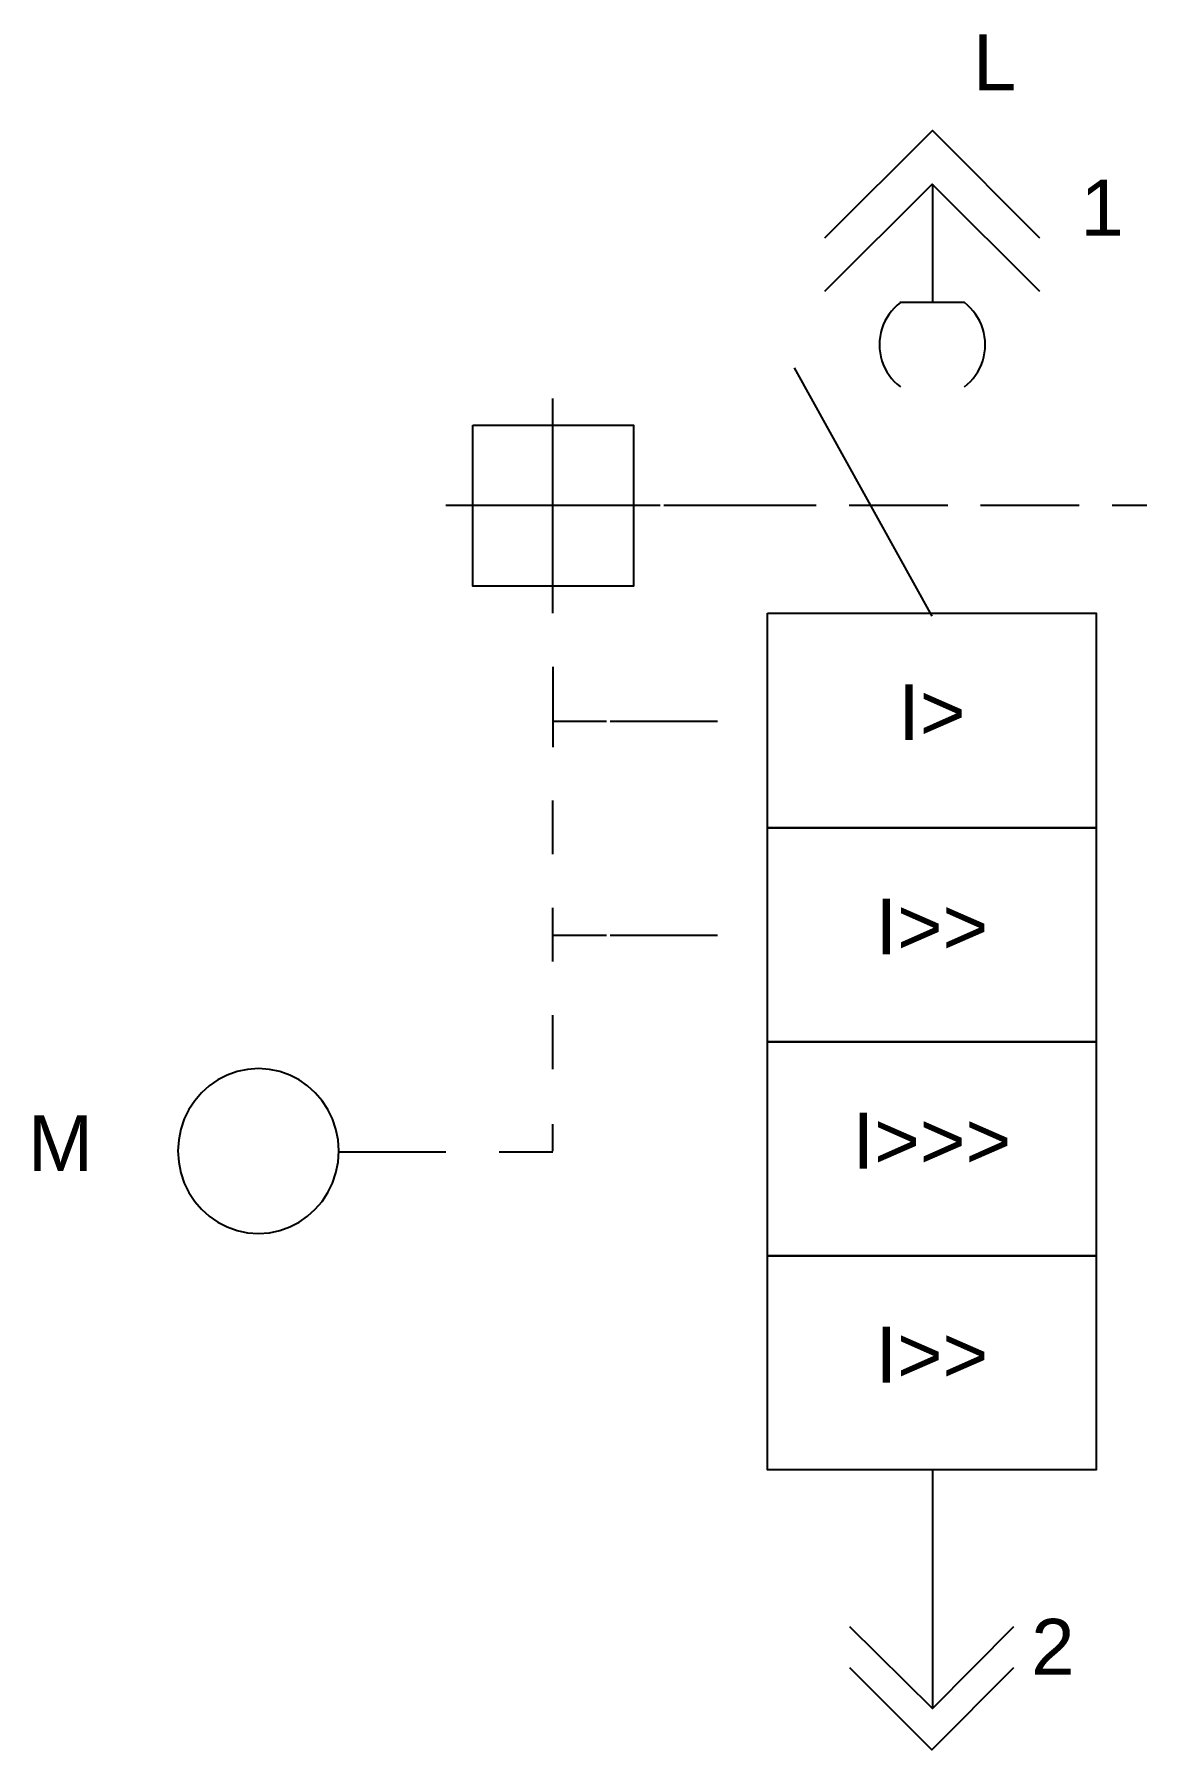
# Model space of a CAD drawing. Header units: millimetres. Extents: x -27.3 to 6.5, y -49.3 to 2.9.
import ezdxf
from ezdxf.enums import TextEntityAlignment as Align

# ---------------------------------------------------------------- set-up
doc = ezdxf.new("R2010")
doc.units = ezdxf.units.MM
doc.linetypes.add('SVG_3_1', pattern=[4, 3, -1])
doc.layers.get('0').update_dxf_attribs({"linetype": 'CONTINUOUS'})
doc.styles.add('ARIAL', font='arial.ttf')

# ---------------------------------------------------------------- blocks, each defined once
blk = doc.blocks.new('291_E_LV_MLD_IEC60617_acb_lsig_motorized_drawout_1p')
at = {"true_color": 0x0000ff}
for p, q in [((0, -1.632), (0, -5.235)), ((-1, -5.23), (0.971, -5.23)), ((-0.015, -14.779), (-4.206, -7.221)), ((-11.569, -8.162), (-11.569, -14.691)), ((-14.819, -11.407), (-8.29, -11.407)), ((-8.176, -11.407), (-6.544, -11.407)), ((-11.555, -17.975), (-9.922, -17.975)), ((-9.809, -17.975), (-6.544, -17.975)), ((-11.569, -20.397), (-11.569, -22.029)), ((-11.569, -23.662), (-11.569, -25.294)), ((-11.555, -24.495), (-9.922, -24.495)), ((-9.809, -24.495), (-6.544, -24.495)), ((-11.569, -26.926), (-11.569, -28.567)), ((-11.569, -30.24), (-11.569, -31.068)), ((-18.084, -31.083), (-14.819, -31.083)), ((-13.187, -31.083), (-11.555, -31.083)), ((0, -40.766), (0, -48.03))]:
    blk.add_line(p, q, dxfattribs=at)
at = {"linetype": 'SVG_3_1', "true_color": 0x0000ff}
blk.add_line((-6.539, -11.407), (6.515, -11.407), dxfattribs=at)
at = {"true_color": 0x0000ff}
for points in [[(-3.279, -3.265), (0, 0), (3.25, -3.265)], [(-3.279, -4.897), (-0.015, -1.632), (3.25, -4.897)], [(-0.98, -5.24), (-1.077, -5.32), (-1.167, -5.406), (-1.249, -5.498), (-1.324, -5.596), (-1.391, -5.699), (-1.45, -5.807), (-1.5, -5.919), (-1.542, -6.035), (-1.575, -6.154), (-1.599, -6.276), (-1.613, -6.399), (-1.618, -6.525), (-1.613, -6.649), (-1.599, -6.772), (-1.575, -6.893), (-1.542, -7.011), (-1.5, -7.126), (-1.45, -7.238), (-1.391, -7.345), (-1.324, -7.448), (-1.249, -7.546), (-1.167, -7.638), (-1.077, -7.725), (-0.98, -7.804)], [(0.966, -7.804), (1.063, -7.725), (1.153, -7.638), (1.235, -7.546), (1.31, -7.448), (1.377, -7.345), (1.435, -7.238), (1.486, -7.126), (1.527, -7.011), (1.56, -6.893), (1.584, -6.772), (1.598, -6.649), (1.603, -6.525), (1.598, -6.399), (1.584, -6.276), (1.56, -6.154), (1.527, -6.035), (1.486, -5.919), (1.435, -5.807), (1.377, -5.699), (1.31, -5.596), (1.235, -5.498), (1.153, -5.406), (1.063, -5.32), (0.966, -5.24)], [(-11.555, -16.324), (-11.555, -17.956), (-11.555, -18.765)], [(-2.525, -45.53), (0, -48.03), (2.475, -45.53)], [(-2.525, -46.78), (-0.025, -49.28), (2.475, -46.78)]]:
    blk.add_lwpolyline(points, dxfattribs=at)
for points in [[(-13.996, -8.971), (-9.099, -8.971), (-9.099, -13.868), (-13.996, -13.868)], [(-5.025, -14.691), (4.975, -14.691), (4.975, -21.22), (-5.025, -21.22)], [(-5.025, -21.221), (4.975, -21.221), (4.975, -27.736), (-5.025, -27.736)], [(-5.025, -27.736), (4.975, -27.736), (4.975, -34.251), (-5.025, -34.251)], [(-18.069, -31.058), (-18.091, -30.719), (-18.157, -30.393), (-18.262, -30.084), (-18.404, -29.795), (-18.58, -29.528), (-18.787, -29.287), (-19.022, -29.075), (-19.282, -28.895), (-19.564, -28.749), (-19.866, -28.642), (-20.184, -28.575), (-20.515, -28.552), (-20.847, -28.575), (-21.166, -28.642), (-21.469, -28.749), (-21.752, -28.895), (-22.012, -29.075), (-22.248, -29.287), (-22.455, -29.528), (-22.631, -29.795), (-22.773, -30.084), (-22.878, -30.393), (-22.944, -30.719), (-22.966, -31.058), (-22.944, -31.399), (-22.878, -31.725), (-22.773, -32.035), (-22.631, -32.325), (-22.455, -32.592), (-22.248, -32.833), (-22.012, -33.046), (-21.752, -33.226), (-21.469, -33.372), (-21.166, -33.479), (-20.847, -33.546), (-20.515, -33.569), (-20.184, -33.546), (-19.866, -33.479), (-19.564, -33.372), (-19.282, -33.226), (-19.022, -33.046), (-18.787, -32.833), (-18.58, -32.592), (-18.404, -32.325), (-18.262, -32.035), (-18.157, -31.725), (-18.091, -31.399), (-18.069, -31.058)], [(-5.025, -34.251), (4.975, -34.251), (4.975, -40.766), (-5.025, -40.766)]]:
    blk.add_lwpolyline(points, close=True, dxfattribs=at)
at = {"true_color": 0x0000ff, "style": 'ARIAL'}
for s, p in [('L', (1.225, 1.225)), ('1', (4.5, -3.2)), ('2', (3, -47))]:
    blk.add_text(s, height=1.7, dxfattribs=at).set_placement(p)
for s, p in [('I>', (-0.025, -18.556)), ('I>>', (-0.025, -25.079)), ('M', (-26.544, -31.672)), ('I>>>', (-0.025, -31.593)), ('I>>', (-0.025, -38.108))]:
    blk.add_text(s, height=1.7, dxfattribs=at).set_placement(p, align=Align.CENTER)
blk.add_attdef('TAG', text='', height=2.5, dxfattribs=at).set_placement((-24.966, -2.2), align=Align.RIGHT)
at = {"color": 7, "style": 'ARIAL'}
for tag, p in [('RATED_CURRENT', (-24.966, -9)), ('BREAKING_CAPACITY', (-24.966, -12)), ('TRIP_UNIT', (-24.966, -15)), ('MANUFACTURER', (-24.966, -18))]:
    blk.add_attdef(tag, text='', height=1.7, dxfattribs=at).set_placement(p, align=Align.RIGHT)

msp = doc.modelspace()

# ---------------------------------------------------------------- block references
msp.add_blockref('291_E_LV_MLD_IEC60617_acb_lsig_motorized_drawout_1p', (0, 0))

doc.saveas('drawing.dxf')
